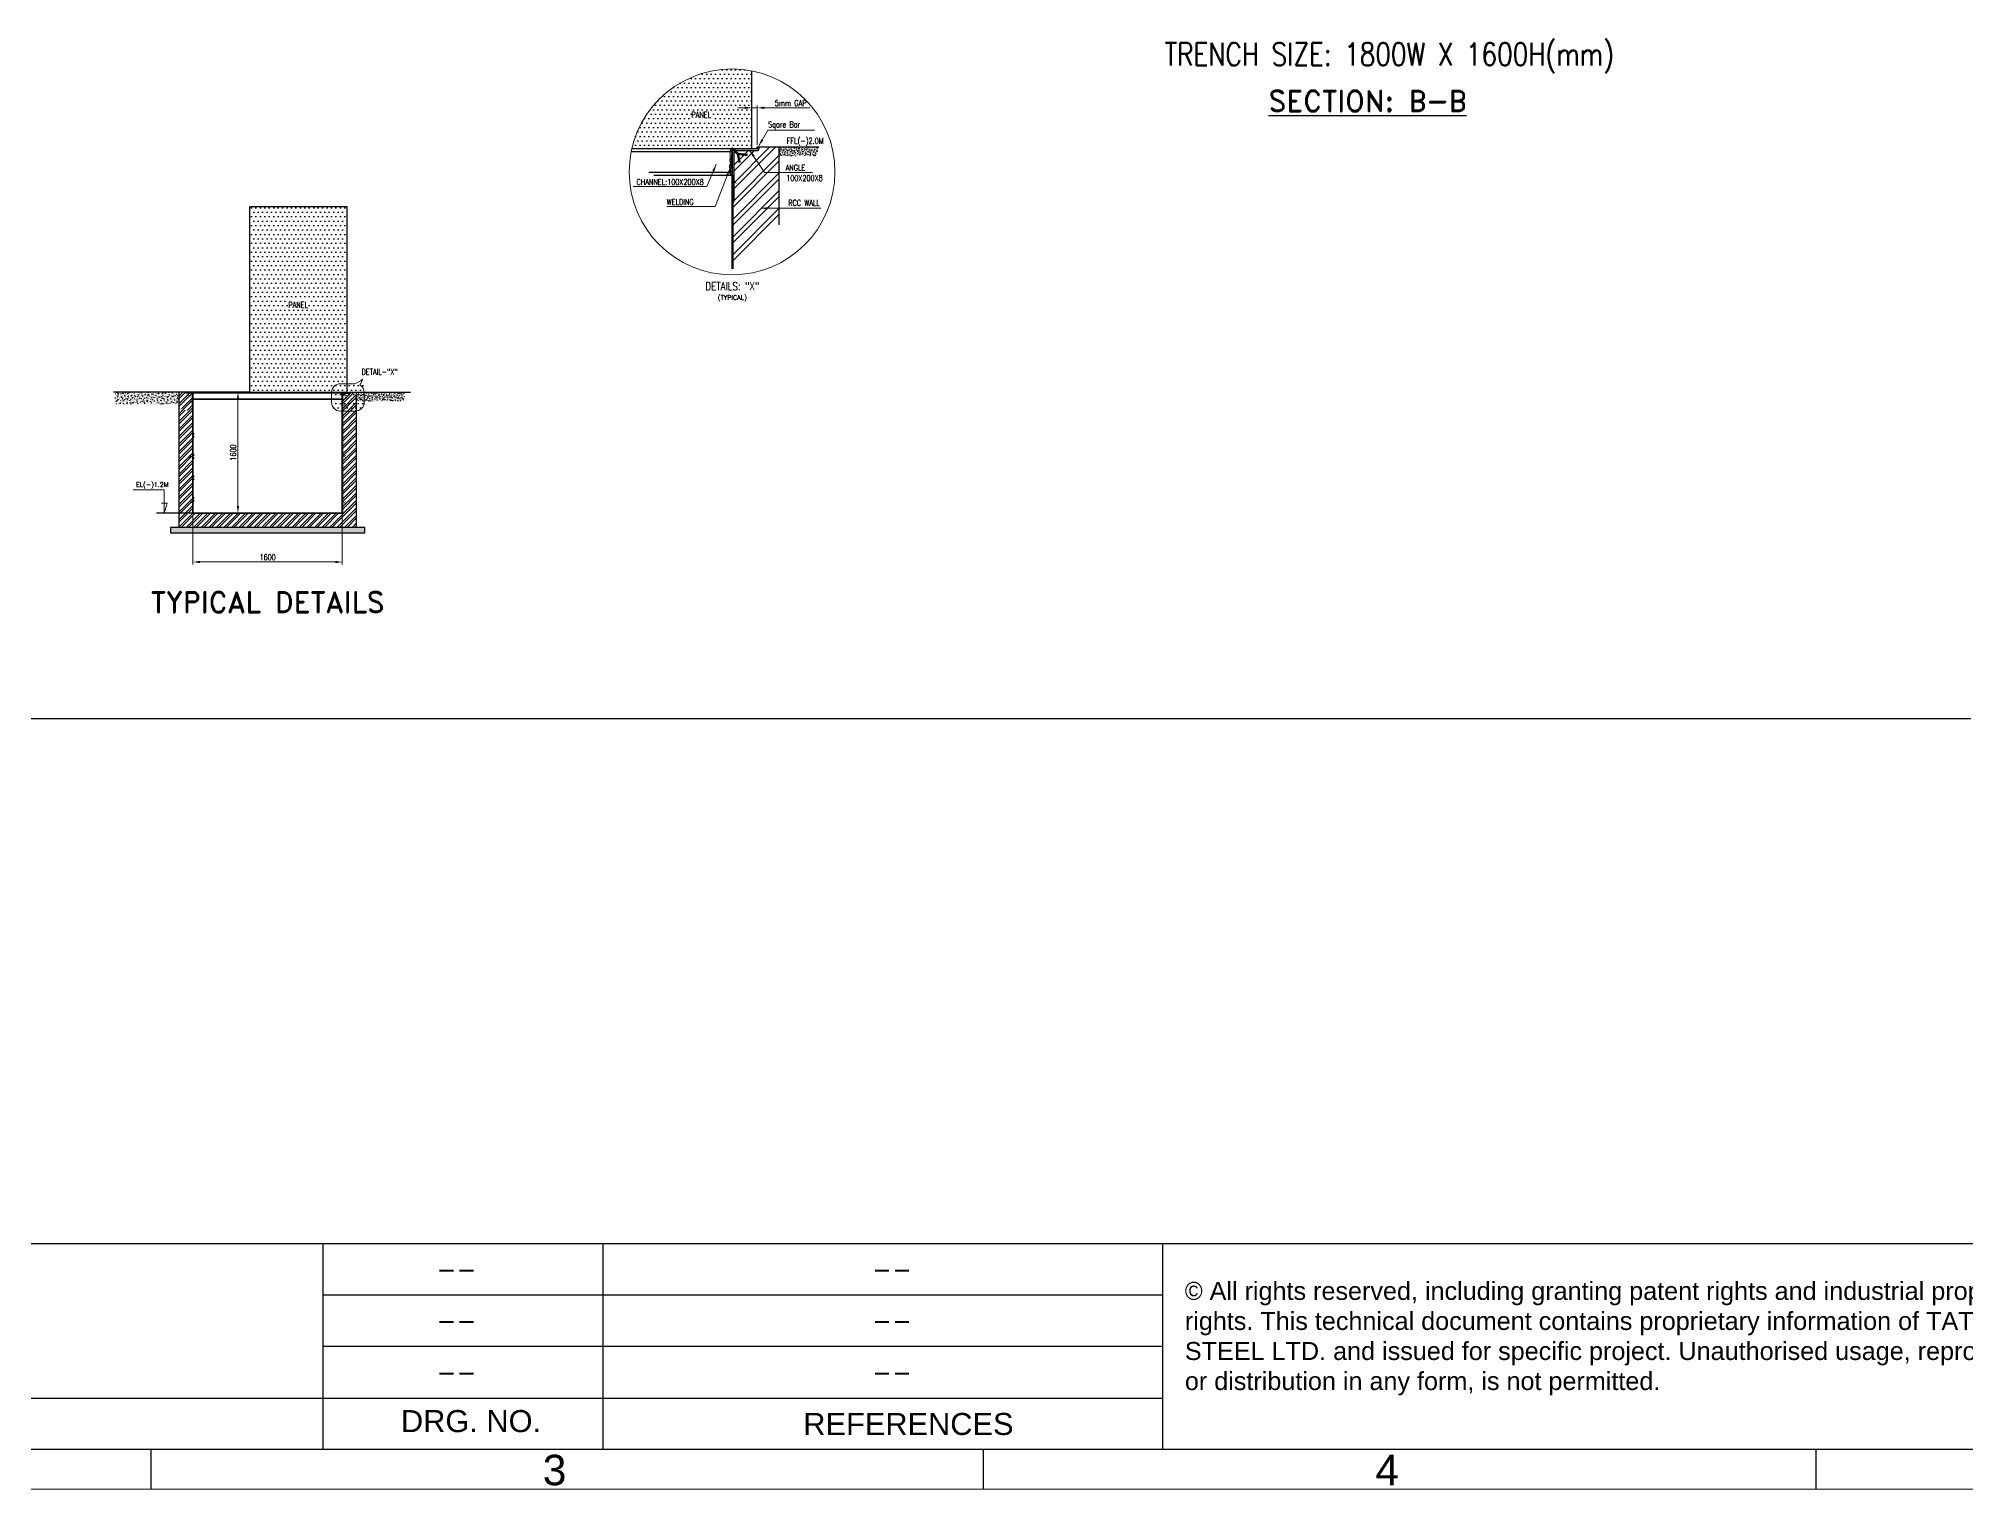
# Model space of a CAD drawing. Header units: inches. Extents: x 8618018 to 8935006, y 2431589 to 2567223.
# Drawn here: x 8826785 to 8867420, y 2431589 to 2462177 of the extents above; entities that cross this region are included whole.
import ezdxf
from ezdxf.enums import TextEntityAlignment as Align
from ezdxf.lldxf.tags import DXFTag

# ---------------------------------------------------------------- set-up
doc = ezdxf.new("R2010")
doc.units = ezdxf.units.IN
doc.header["$MEASUREMENT"] = 0
doc.layers.get('Defpoints').update_dxf_attribs({"color": 252})
for name, color, linetype in [('AC Text', 7, 'Continuous'), ('BOM', 252, 'Continuous'), ('DRG', 252, 'Continuous'), ('ELECT-CABLE-TRENCH', 230, 'Continuous'), ('TEXT1', 252, 'Continuous')]:
    doc.layers.add(name, color=color, linetype=linetype)
doc.layers.add('DIM', color=252, linetype='Continuous', lineweight=13)
doc.styles.add('DIM', font='romans.shx', dxfattribs={"width": 0.8})
doc.styles.add('ROMANS', font='ROMANS.shx', dxfattribs={"width": 0.8})
doc.styles.add('RS1', font='ROMANS.shx', dxfattribs={"width": 0.8})
doc.styles.get("Standard").update_dxf_attribs({"font": 'arial.ttf'})
doc.styles.add('TIT', font='romand.shx')
tags = doc.linetypes.add('DASHDOT', pattern=[1, 0.5, -0.25, 0, -0.25]).pattern_tags.tags
tags[10:11] = [DXFTag(74, 4), DXFTag(75, 0), DXFTag(340, '0'), DXFTag(46, 1.0), DXFTag(50, 0.0), DXFTag(44, 0.0), DXFTag(45, 0.0)]
tags[8:9] = [DXFTag(74, 4), DXFTag(75, 0), DXFTag(340, '0'), DXFTag(46, 1.0), DXFTag(50, 0.0), DXFTag(44, 0.0), DXFTag(45, 0.0)]
tags[6:7] = [DXFTag(74, 4), DXFTag(75, 0), DXFTag(340, '0'), DXFTag(46, 1.0), DXFTag(50, 0.0), DXFTag(44, 0.0), DXFTag(45, 0.0)]
tags[4:5] = [DXFTag(74, 4), DXFTag(75, 0), DXFTag(340, '0'), DXFTag(46, 1.0), DXFTag(50, 0.0), DXFTag(44, 0.0), DXFTag(45, 0.0)]
doc.dimstyles.new('DIM_100', dxfattribs={"dimscale": 75, "dimtxt": 2.5, "dimasz": 2.5, "dimexe": 1, "dimexo": 1, "dimgap": 0.75, "dimtad": 1, "dimdec": 0, "dimrnd": 1, "dimzin": 12, "dimdsep": 46, "dimtxsty": 'DIM', "dimcen": 0.09, "dimclrd": 256, "dimclre": 256, "dimclrt": 3, "dimadec": 0, "dimazin": 0, "dimtfac": 0.046875, "dimtdec": 0, "dimtmove": 0, "dimatfit": 3, "dimfxl": 1, "dimtolj": 1, "dimtzin": 12, "dimlwd": -1, "dimlwe": -1, "dimarcsym": 0})

# ---------------------------------------------------------------- blocks, each defined once
blk = doc.blocks.new('A1')
at = {"layer": 'BOM', "color": 7}
blk.add_line((490.7775175124261, 30.68862173566595), (5.009660493567935, 30.68862173566595), dxfattribs=at)
at = {"layer": 'DIM', "color": 7}
blk.add_line((-1.455191522836685e-11, 0), (840.999999839798, 0), dxfattribs=at)
at = {"layer": 'DRG'}
for p, q in [((234.7932097483281, 30.71922282362357), (234.7932097483281, 5.014304790645838)), ((269.7932097483281, 30.71922282362357), (269.7932097483281, 5.014304790645838)), ((339.7932097483281, 30.71922282362357), (339.7932097483281, 5.014304790645838))]:
    blk.add_line(p, q, dxfattribs=at)
at = {"layer": 'DRG', "color": 7}
for p, q in [((339.7932097483281, 30.71922282362357), (339.7932097483281, 4.983703702688217)), ((234.7932097483281, 24.29299331549555), (339.7932097483281, 24.29299331549555)), ((339.7932097483281, 17.86676380736753), (234.7932097483281, 17.86676380736753)), ((5.009660493567935, 11.40993321081623), (339.7932097483281, 11.40993321081623)), ((835.9977555721853, 4.983703702688217), (5.009660493567935, 4.983703702688217)), ((213.2572795003507, 4.983703702688217), (213.2572795003507, -0.02224867744371295)), ((317.3810890056047, 4.983703702688217), (317.3810890056047, -0.02224867744371295)), ((421.5048985089961, 4.983703702688217), (421.5048985089961, -0.02224867744371295))]:
    blk.add_line(p, q, dxfattribs=at)
at = {"color": 7, "style": 'ROMANS'}
for p in [(574.4635737743083, 35.05575226899236), (574.4635737743083, 25.98895615013316)]:
    blk.add_attdef('-', text='', height=3.199999999998797, dxfattribs=at).set_placement(p, align=Align.CENTER)
blk.add_attdef('REVNO.', (623.6323089264188, 25.55679244734347), '', height=3.199999999998797, dxfattribs=at)
at = {"layer": 'AC Text', "color": 7, "style": 'ROMANS'}
for tag, p in [('DRAWN____BY', (536.2430476900045, 17.6237037028186)), ('CHECKED_____BY', (574.5982305127982, 17.79863076657057)), ('APPROVED_____BY', (613.1334352921549, 17.6237037028186))]:
    blk.add_attdef(tag, p, '', height=1.999999999999248, dxfattribs=at)
at = {"layer": 'DRG', "color": 7}
for s, height, p in [('DRG. NO.', 2.754098360655751, (244.5521027017239, 7.147101019509137)), ('REFERENCES', 2.754098360655751, (294.8655132427666, 6.788020418491215)), ('3', 3.804523808800001, (262.2864069361094, 0.5050526345148683)), ('4', 3.804523808800001, (366.4102164413634, 0.5050526345148683))]:
    blk.add_text(s, height=height, dxfattribs=at).set_placement(p)
at = {"layer": 'DRG', "color": 1, "insert": (342.5863343439851, 18.82697827322409), "char_height": 2.252678571000001, "width": 109.0326772381762, "attachment_point": 4}
blk.add_mtext('{\\fSymbol|b0|i0|c2|p18;Ó} All rights reserved, including granting patent rights and industrial property rights. This technical document contains proprietary information of TATA STEEL LTD. and issued for specific project. Unauthorised usage, reproduction or distribution in any form, is not permitted.', dxfattribs=at)
blk = doc.blocks.new('*D366')
at = {"layer": 'Defpoints', "color": 0, "transparency": 16777216}
for p in [(8830041.40766987, 2452174.283272452, -3.293331246823072e-06), (8833190.664232844, 2452174.283272452, -3.293331246823072e-06), (8833190.664232844, 2451142.043853651)]:
    blk.add_point(p, dxfattribs=at)
at = {"layer": 'DIM', "color": 5, "transparency": 16777216}
for p, q in [((8830041.40766987, 2452124.283272452), (8830041.40766987, 2451092.043853651)), ((8833190.664232844, 2452124.283272452), (8833190.664232844, 2451092.043853651)), ((8830191.40766987, 2451142.043853651), (8833040.664232844, 2451142.043853651))]:
    blk.add_line(p, q, dxfattribs=at)
for points in [[(8830191.40766987, 2451167.043853651), (8830191.40766987, 2451117.043853651), (8830041.40766987, 2451142.043853651)], [(8833040.664232844, 2451167.043853651), (8833040.664232844, 2451117.043853651), (8833190.664232844, 2451142.043853651)]]:
    blk.add_solid(points, dxfattribs=at)
at = {"layer": 'DIM', "color": 3, "transparency": 16777216, "insert": (8831616.03595136, 2451242.043853651), "char_height": 125, "attachment_point": 5, "style": 'DIM'}
blk.add_mtext('\\A1;1600', dxfattribs=at)
blk = doc.blocks.new('*D352')
at = {"layer": 'Defpoints', "color": 0, "transparency": 16777216}
for p in [(8841829.275118997, 2460716.900423997), (8841829.275118997, 2460303.964127663, -3.087494405917823e-06), (8841939.107737986, 2460303.964127663, -3.087494405917823e-06)]:
    blk.add_point(p, dxfattribs=at)
at = {"layer": 'DIM', "color": 5, "transparency": 16777216}
for p, q in [((8841679.275118997, 2460716.900423997), (8841529.275118997, 2460716.900423997)), ((8841829.275118997, 2460353.964127663), (8841829.275118997, 2460766.900423997)), ((8841829.275118997, 2460716.900423997), (8841939.107737986, 2460716.900423997)), ((8841939.107737986, 2460353.964127663), (8841939.107737986, 2460766.900423997)), ((8842089.107737986, 2460716.900423997), (8843052.202976085, 2460716.900423997))]:
    blk.add_line(p, q, dxfattribs=at)
for points in [[(8841679.275118997, 2460741.900423997), (8841679.275118997, 2460691.900423997), (8841829.275118997, 2460716.900423997)], [(8842089.107737986, 2460741.900423997), (8842089.107737986, 2460691.900423997), (8841939.107737986, 2460716.900423997)]]:
    blk.add_solid(points, dxfattribs=at)
at = {"layer": 'DIM', "color": 3, "transparency": 16777216, "insert": (8842645.655357039, 2460816.900423997), "char_height": 125, "attachment_point": 5, "style": 'DIM'}
blk.add_mtext('\\A1;5mm GAP', dxfattribs=at)
blk = doc.blocks.new('*D353')
at = {"layer": 'Defpoints', "color": 0, "transparency": 16777216}
for p in [(8830990.193365602, 2454723.81161749), (8830990.193365673, 2454723.81161749), (8830990.193365602, 2452174.283272453)]:
    blk.add_point(p, dxfattribs=at)
at = {"layer": 'DIM', "color": 5, "transparency": 16777216}
blk.add_line((8830990.193365673, 2452324.283272453), (8830990.193365673, 2454573.81161749), dxfattribs=at)
for points in [[(8830965.193365673, 2454573.81161749), (8831015.193365673, 2454573.81161749), (8830990.193365673, 2454723.81161749)], [(8830965.193365673, 2452324.283272453), (8831015.193365673, 2452324.283272453), (8830990.193365673, 2452174.283272453)]]:
    blk.add_solid(points, dxfattribs=at)
at = {"layer": 'DIM', "color": 3, "transparency": 16777216, "insert": (8830890.19336567, 2453449.047444968), "char_height": 125, "attachment_point": 5, "rotation": 90, "style": 'DIM'}
blk.add_mtext('\\A1;1600', dxfattribs=at)
blk = doc.blocks.new('A$C685629C4')
blk.add_hatch(color=55).paths.add_polyline_path([(96.00000157649629, 192.0000009061187, 0.4142135623730951), (100.0000015764963, 196.0000009061187), (100.0000015764963, 200.0000009061187), (1.576496288180351e-06, 200.0000009061187), (1.576496288180351e-06, 9.061186574399471e-07), (4.000001576496288, 9.061186574399471e-07, 0.4142135623730951), (8.000001576496288, 4.000000906118657), (8.000001576496288, 186.0000009061187, -0.4142135623730951), (14.00000157649629, 192.0000009061187)])
at = {"color": 7}
for p, q in [((1.576496288180351e-06, 9.061186574399471e-07), (1.576496288180351e-06, 200.0000009061187)), ((1.576496288180351e-06, 200.0000009061187), (100.0000015764963, 200.0000009061187)), ((1.576496288180351e-06, 9.061186574399471e-07), (4.000001576496288, 9.061186574399471e-07)), ((8.000001576496288, 4.000000906118657), (8.000001576496288, 186.0000009061187)), ((14.00000157649629, 192.0000009061187), (96.00000157649629, 192.0000009061187)), ((100.0000015764963, 196.0000009061187), (100.0000015764963, 200.0000009061187))]:
    blk.add_line(p, q, dxfattribs=at)
for centre, radius, start, end in [((4.000001576496288, 4.000000906118657), 4, 270, 0), ((14.00000157649629, 186.0000009061187), 6, 90, 180), ((96.00000157649629, 196.0000009061187), 4, 270, 0)]:
    blk.add_arc(centre, radius, start, end, dxfattribs=at)

msp = doc.modelspace()

# ---------------------------------------------------------------- hatches: boundary and pattern name
h = msp.add_hatch()
h.set_pattern_fill('DOTS', color=252, scale=1500, style=0)
h.set_pattern_definition([(0, (7976781.850688132, 2863613.508038548), (46.875, 93.75), [0, -93.75])])
h.paths.add_polyline_path([(8841829.275118997, 2461495.701681814, 0.4039965150610909), (8839296.779981794, 2459860.185005788), (8841410.357737986, 2459860.185005788), (8841829.275118997, 2459860.185005788)])
h.paths.add_polyline_path([(8840220.075005336, 2460367.224233321), (8841301.36071962, 2460367.224233321), (8841301.36071962, 2460772.224233321), (8840220.075005336, 2460772.224233321)], flags=24)
msp.add_hatch(color=252).paths.add_polyline_path([(8841455.357737986, 2459781.435005788, -0.4142135623730701), (8841489.107737986, 2459815.185005788), (8841950.357737986, 2459815.185005788, 0.4142135623730951), (8841972.857737986, 2459837.685005788), (8841972.857737986, 2459860.185005788), (8841410.357737986, 2459860.185005788), (8841410.357737986, 2458735.185005788), (8841432.857737986, 2458735.185005788, 0.4142135623730699), (8841455.357737986, 2458757.685005788)])
h = msp.add_hatch()
h.set_pattern_fill('DOTS', color=252, scale=1500, style=0)
h.set_pattern_definition([(0, (7962166.864647765, 2857141.698851512), (46.875, 93.75), [0, -93.75])])
h.paths.add_polyline_path([(8833652.256441688, 2454323.725095621), (8832964.613322629, 2454323.725095621), (8832964.613322629, 2454715.284625282), (8831242.940557474, 2454715.284625282), (8831242.940557474, 2458637.870028499), (8833282.940557474, 2458637.870028499), (8833282.940557474, 2454900.917910722), (8833652.256441688, 2454900.917910722)])
h.paths.add_polyline_path([(8831721.03284262, 2456358.351711784), (8832802.318556903, 2456358.351711784), (8832802.318556903, 2456763.351711784), (8831721.03284262, 2456763.351711784)], flags=24)
at = {"layer": 'DIM'}
h = msp.add_hatch(color=256, dxfattribs=at)
edge = h.paths.add_edge_path()
edge.add_spline(control_points=[(8841410.35773799, 2459851.334910729), (8841408.03800896, 2459839.246035106), (8841367.215794934, 2459829.322978267), (8841367.143749742, 2459781.04940958), (8841367.293582639, 2459742.439537582), (8841366.623328952, 2459695.715088378), (8841371.33989693, 2459643.239045342), (8841358.689847795, 2459593.256732249), (8841389.907380013, 2459543.820797346), (8841331.508261977, 2459483.440234077), (8841373.861355463, 2459426.273478878), (8841357.578816438, 2459391.483571368), (8841358.512464171, 2459360.34371836), (8841369.538154865, 2459315.213492801), (8841397.25763615, 2459303.310368602), (8841410.35773799, 2459297.685005788)], knot_values=[5.900063372449949, 5.900063372736766, 5.900063372736766, 5.900063372736766, 32.37463548175953, 66.16525689847701, 89.00127597011094, 112.2846354365808, 158.5872819204575, 196.1988625969731, 207.1023605088628, 269.9644549827386, 315.8454836835664, 318.0366732157511, 346.1935653978685, 376.397958582173, 403.4634457520725, 403.4634457520725, 403.4634457520725, 403.4634457520725], degree=3, periodic=0)
edge.add_line((8841410.35773799, 2459297.685005788), (8841410.35773799, 2459851.334910729))
at = {"layer": 'ELECT-CABLE-TRENCH'}
h = msp.add_hatch(dxfattribs=at)
h.set_pattern_fill('ANSI32', color=252, scale=703.125, style=0)
h.set_pattern_definition([(45, (8488713.811820453, 2935704.413168424), (-186.4441708206717, 186.4441708206718), []), (45, (8488838.107934123, 2935704.413168424), (-186.4441708206717, 186.4441708206718), [])])
edge = h.paths.add_edge_path()
edge.add_line((8841423.345563306, 2459297.685005788), (8841432.857737994, 2459297.685005788))
edge.add_arc((8841432.857737986, 2459320.185005788), 22.5, 270, 360)
edge.add_line((8841455.357737986, 2459320.185005788), (8841455.357737986, 2459781.435005788))
edge.add_arc((8841489.107737986, 2459781.435005788), 33.75, 90, 180, ccw=False)
edge.add_line((8841489.107737986, 2459815.185005788), (8841950.357737986, 2459815.185005788))
edge.add_arc((8841950.357737986, 2459837.685005788), 22.5, 270, 360)
edge.add_line((8841972.857737986, 2459837.685005788), (8841972.857737986, 2459893.935005787))
edge.add_line((8841972.857737986, 2459893.935005787), (8842406.09101207, 2459893.935005787))
edge.add_line((8842406.091012074, 2459893.935005788), (8842406.091012074, 2458253.273115292))
edge.add_line((8842406.091012074, 2458253.273115292), (8841423.345563306, 2457405.978654111))
edge.add_line((8841423.345563306, 2457405.978654111), (8841423.345563306, 2459297.685005788))
for color, points in [(5, [(8841972.857737986, 2459893.935005787), (8841939.107737986, 2459893.935005788), (8841939.107737986, 2459860.185005788), (8841972.857737986, 2459860.185005788)]), (5, [(8829900.40766987, 2454724.284625282), (8829891.40766987, 2454724.284625282), (8829891.40766987, 2454715.284625282), (8829900.40766987, 2454715.284625282)]), (3, [(8830035.189717067, 2452310.99582026), (8830042.116557227, 2452310.99582026), (8830042.116557227, 2454399.705862144), (8830035.189717067, 2454399.705862144)]), (5, [(8833340.664232844, 2454724.284625282), (8833331.664232844, 2454724.284625282), (8833331.664232844, 2454715.284625282), (8833340.664232844, 2454715.284625282)]), (256, [(8830044.871089948, 2453862.863045149), (8830044.871089948, 2453844.506940515), (8830063.227194583, 2453844.506940515)]), (256, [(8830044.871089948, 2453768.427167819), (8830044.871089948, 2453786.783272452), (8830063.227194583, 2453786.783272452)]), (256, [(8830044.871089948, 2453412.863045149), (8830044.871089948, 2453394.506940515), (8830063.227194583, 2453394.506940515)]), (256, [(8830044.871089948, 2453318.427167819), (8830044.871089948, 2453336.783272452), (8830063.227194583, 2453336.783272452)]), (256, [(8830044.871089948, 2452962.863045149), (8830044.871089948, 2452944.506940515), (8830063.227194583, 2452944.506940515)]), (256, [(8830044.871089948, 2452868.427167819), (8830044.871089948, 2452886.783272452), (8830063.227194583, 2452886.783272452)]), (256, [(8830044.871089948, 2452512.863045149), (8830044.871089948, 2452494.506940515), (8830063.227194583, 2452494.506940515)]), (256, [(8830044.871089948, 2452418.427167819), (8830044.871089948, 2452436.783272452), (8830063.227194583, 2452436.783272452)])]:
    msp.add_hatch(color=color, dxfattribs=at).paths.add_polyline_path(points)
h = msp.add_hatch(dxfattribs=at)
h.set_pattern_fill('AR-CONC', color=252, scale=7.5, style=0)
h.set_pattern_definition([(49.99999999999999, (8842945.009446425, 2456629.700513111), (53.79451369505651, -4.706410123694633), [5.625, -61.875]), (355, (8842945.009446425, 2456629.700513111), (-10.406350020975, 56.41441002750089), [4.500000000000001, -49.50000000000001]), (100.4513999999998, (8842949.492322428, 2456629.308312612), (43.38820362855162, 51.70796565457152), [4.780514249999982, -52.58565839999972]), (46.1842, (8842945.009446425, 2456644.700513111), (80.04307864692333, -12.41392607467636), [8.4375, -92.8125]), (96.63559999999954, (8842951.679702302, 2456643.666015087), (70.09970291615275, 73.05884031753313), [7.170771599999926, -78.87847499999909]), (351.1842, (8842945.009446425, 2456644.700513111), (70.09964588502204, 73.05889506939934), [6.75, -74.25]), (21, (8842952.509446425, 2456640.950513111), (44.76802890888462, -30.19641679990041), [5.625, -61.875]), (326.0000000000001, (8842952.509446425, 2456640.950513111), (18.24864989411863, 54.38625337851397), [4.499999999999999, -49.49999999999999]), (71.4514, (8842956.240113905, 2456638.434142661), (63.01669714361174, 24.18978725324643), [4.78051425, -52.58565839999999]), (37.50000000000001, (8842945.009446425, 2456629.700513111), (0.9119891487968002, 24.96703903734836), [0, -48.9, 0, -50.25000000000001, 0, -49.68750000000001]), (7.499999999999999, (8842945.009446425, 2456629.700513111), (19.73021530816114, 29.58087839117702), [0, -28.64999999999999, 0, -47.775, 0, -18.9375]), (327.5, (8842928.284446428, 2456629.700513111), (40.03668271293068, -1.691615380078485), [0, -18.75, 0, -58.49999999999999, 0, -77.62499999999999]), (317.5, (8842920.784446428, 2456629.700513111), (43.73896270067897, 7.507873674923824), [0, -24.375, 0, -38.84999999999999, 0, -55.125])])
edge = h.paths.add_edge_path()
edge.add_line((8843236.481940808, 2459893.935005788), (8842406.091012074, 2459893.935005788))
edge.add_line((8842406.091012074, 2459893.935005788), (8842406.091012074, 2459701.589338874))
edge.add_line((8842406.091012074, 2459701.589338874), (8843162.970562665, 2459701.589338874))
edge.add_arc((8842931.211472938, 2459900.384143273), 305.3385824421307, 319.3781671519359, 358.7897505927831)
h = msp.add_hatch(dxfattribs=at)
h.set_pattern_fill('AR-CONC', color=252, scale=10, style=0)
h.set_pattern_definition([(130, (8829022.820884308, 2450371.97196838), (-71.72601826007535, -6.275213498259511), [7.5, -82.5]), (185, (8829022.820884308, 2450371.97196838), (13.8751333613, 75.21921337000119), [6, -66]), (79.54860000000002, (8829016.843716307, 2450371.449034381), (-57.85093817140216, 68.94395420609536), [6.374018999999925, -70.11421119999879]), (133.8158, (8829022.820884308, 2450391.97196838), (-106.7241048625644, -16.55190143290181), [11.25, -123.75]), (83.3644, (8829013.927209808, 2450390.59263768), (-93.46627055487033, 97.41178709004417), [9.561028799999999, -105.1713]), (188.8158, (8829022.820884308, 2450391.97196838), (-93.46619451336272, 97.41186009253246), [8.999999999999849, -98.99999999999879]), (159, (8829012.820884308, 2450386.97196838), (-59.69070521184616, -40.26188906653388), [7.5, -82.5]), (214, (8829012.820884308, 2450386.97196838), (-24.33153319215817, 72.5150045046853), [6, -66]), (108.5485999999999, (8829007.846661007, 2450383.61680778), (-84.02226285814899, 32.25304967099524), [6.374018999999985, -70.11421119999974]), (142.5, (8829022.820884308, 2450371.97196838), (-1.215985531729067, 33.28938538313115), [0, -65.19999999999999, 0, -67, 0, -66.25]), (172.5, (8829022.820884308, 2450371.97196838), (-26.30695374421486, 39.44117118823603), [0, -38.2, 0, -63.7, 0, -25.25]), (212.5, (8829045.120884309, 2450371.97196838), (-53.38224361724091, -2.25548717343798), [0, -24.9999999999997, 0, -77.99999999999879, 0, -103.4999999999988]), (222.5, (8829055.120884309, 2450371.97196838), (-58.31861693423862, 10.01049823323176), [0, -32.5, 0, -51.8, 0, -73.5])])
h.paths.add_polyline_path([(8828379.376449885, 2454724.284625282), (8829741.378796784, 2454724.284625282), (8829741.378796784, 2454467.823736063), (8828364.88248579, 2454467.823736063, 0.1565998526304719)])
h = msp.add_hatch(dxfattribs=at)
h.set_pattern_fill('ANSI32', color=252, scale=300, style=0)
h.set_pattern_definition([(45, (8829167.271851791, 2451460.050132605), (-79.54951288348659, 79.54951288348661), []), (45, (8829220.304860288, 2451460.050132605), (-79.54951288348659, 79.54951288348661), [])])
h.paths.add_polyline_path([(8830031.017409628, 2454339.292712768, -0.2522669612748601), (8829741.378796784, 2454413.249008051), (8829741.378796784, 2451870.819852368), (8833490.693105934, 2451870.819852368), (8833490.693105934, 2454724.284625282), (8833340.664232844, 2454724.284625282), (8833340.664232844, 2454715.284625282), (8833340.664232844, 2454709.284625282, -0.4142135623730951), (8833334.664232844, 2454703.284625282), (8833211.664232844, 2454703.284625282, 0.4142135623730951), (8833202.664232844, 2454694.284625282), (8833202.664232844, 2454571.284625282, -0.4142135623730951), (8833196.664232844, 2454565.284625282), (8833194.127652926, 2454565.284625282), (8833194.127652926, 2454494.205862144), (8833201.05449309, 2454494.205862144), (8833201.05449309, 2452310.99582026), (8833194.127652926, 2452310.99582026), (8833194.127652926, 2452170.819852368), (8830037.944249785, 2452170.819852368), (8830037.944249785, 2452310.99582026), (8830031.017409628, 2452310.99582026)])
h = msp.add_hatch(dxfattribs=at)
h.set_pattern_fill('ANSI32', color=252, scale=300, style=0)
h.set_pattern_definition([(45, (7962797.226173466, 2857141.698851512), (-79.54951288348659, 79.54951288348661), []), (45, (7962850.259181965, 2857141.698851512), (-79.54951288348659, 79.54951288348661), [])])
h.paths.add_polyline_path([(8829741.378796784, 2454413.249008051, 0.2583176200502747), (8830037.944249785, 2454341.102693592), (8830037.944249785, 2454565.284625282), (8830035.40766987, 2454565.284625282, -0.4142135623730951), (8830029.40766987, 2454571.284625282), (8830029.40766987, 2454694.284625282, 0.4142135623730951), (8830020.40766987, 2454703.284625282), (8829897.40766987, 2454703.284625282, -0.4142135623730951), (8829891.40766987, 2454709.284625282), (8829891.40766987, 2454715.284625282), (8829891.40766987, 2454724.284625282), (8829741.378796784, 2454724.284625282), (8829741.378796784, 2454531.938958368)])
at = {"layer": 'ELECT-CABLE-TRENCH', "linetype": 'Continuous'}
h = msp.add_hatch(dxfattribs=at)
h.set_pattern_fill('ANSI31', color=20, scale=75, angle=45, style=0)
h.set_pattern_definition([(90, (8829167.271851791, 2449992.430388732), (-9.375, 1.998401444325282e-15), [])])
h.paths.add_polyline_path([(8831242.940557474, 2454723.811617489), (8829907.90766987, 2454723.811617489), (8829907.90766987, 2454715.284625282), (8831242.940557474, 2454715.284625282)])
at = {"layer": 'ELECT-CABLE-TRENCH'}
h = msp.add_hatch(dxfattribs=at)
h.set_pattern_fill('AR-CONC', color=252, scale=7.5, style=0)
h.set_pattern_definition([(49.99999999999999, (8834029.611540286, 2451460.050132605), (53.79451369505651, -4.706410123694633), [5.625, -61.875]), (355, (8834029.611540286, 2451460.050132605), (-10.406350020975, 56.41441002750089), [4.500000000000001, -49.50000000000001]), (100.4513999999998, (8834034.094416289, 2451459.657932105), (43.38820362855162, 51.70796565457152), [4.780514249999981, -52.58565839999972]), (46.1842, (8834029.611540286, 2451475.050132605), (80.04307864692333, -12.41392607467636), [8.4375, -92.8125]), (96.63559999999954, (8834036.281796163, 2451474.015634581), (70.09970291615275, 73.05884031753313), [7.170771599999929, -78.87847499999914]), (351.1842, (8834029.611540286, 2451475.050132605), (70.09964588502204, 73.05889506939934), [6.75, -74.25]), (21, (8834037.111540286, 2451471.300132605), (44.76802890888462, -30.19641679990041), [5.625, -61.875]), (326.0000000000001, (8834037.111540286, 2451471.300132605), (18.24864989411863, 54.38625337851397), [4.499999999999999, -49.49999999999999]), (71.4514, (8834040.842207765, 2451468.783762156), (63.01669714361174, 24.18978725324643), [4.78051425, -52.58565839999999]), (37.50000000000001, (8834029.611540286, 2451460.050132605), (0.9119891487968002, 24.96703903734836), [0, -48.9, 0, -50.25000000000001, 0, -49.68750000000001]), (7.499999999999999, (8834029.611540286, 2451460.050132605), (19.73021530816114, 29.58087839117702), [0, -28.64999999999999, 0, -47.775, 0, -18.9375]), (327.5, (8834012.886540288, 2451460.050132605), (40.03668271293068, -1.691615380078485), [0, -18.75, 0, -58.49999999999999, 0, -77.62499999999999]), (317.5, (8834005.386540288, 2451460.050132605), (43.73896270067897, 7.507873674923824), [0, -24.375, 0, -38.84999999999999, 0, -55.125])])
h.paths.add_polyline_path([(8834512.194866104, 2454724.284625282), (8833490.693105934, 2454724.284625282), (8833490.693105934, 2454531.938958368), (8834523.065339176, 2454531.938958368, -0.1565998526304719)])
h = msp.add_hatch(dxfattribs=at)
h.set_pattern_fill('AR-CONC', color=252, scale=7.5, style=0)
h.set_pattern_definition([(49.99999999999999, (8829167.271851791, 2451460.050132605), (53.79451369505651, -4.706410123694633), [5.625, -61.875]), (355, (8829167.271851791, 2451460.050132605), (-10.406350020975, 56.41441002750089), [4.500000000000001, -49.50000000000001]), (100.4513999999998, (8829171.754727786, 2451459.657932105), (43.38820362855162, 51.70796565457152), [4.780514249999983, -52.58565839999974]), (46.18420000000002, (8829167.271851791, 2451475.050132605), (80.04307864692333, -12.41392607467636), [8.437499999999934, -92.81249999999947]), (96.63559999999954, (8829173.942107664, 2451474.015634581), (70.09970291615275, 73.05884031753313), [7.170771599999929, -78.87847499999914]), (351.1842, (8829167.271851791, 2451475.050132605), (70.09964588502204, 73.05889506939934), [6.750000000000001, -74.25000000000001]), (21, (8829174.771851791, 2451471.300132605), (44.76802890888462, -30.19641679990041), [5.625, -61.875]), (326.0000000000001, (8829174.771851791, 2451471.300132605), (18.24864989411863, 54.38625337851397), [4.499999999999999, -49.49999999999999]), (71.4514, (8829178.502519263, 2451468.783762156), (63.01669714361174, 24.18978725324643), [4.78051425, -52.5856584]), (37.49999999999999, (8829167.271851791, 2451460.050132605), (0.9119891487968002, 24.96703903734836), [0, -48.9, 0, -50.25000000000001, 0, -49.68750000000001]), (7.499999999999999, (8829167.271851791, 2451460.050132605), (19.73021530816114, 29.58087839117702), [0, -28.64999999999999, 0, -47.775, 0, -18.9375]), (327.5, (8829150.54685179, 2451460.050132605), (40.03668271293068, -1.691615380078485), [0, -18.75, 0, -58.5, 0, -77.625]), (317.5, (8829143.04685179, 2451460.050132605), (43.73896270067897, 7.507873674923824), [0, -24.375, 0, -38.84999999999999, 0, -55.125])])
h.paths.add_polyline_path([(8833663.864110122, 2451755.372516243), (8833663.864110122, 2451870.819852368), (8829568.207792593, 2451870.819852368), (8829568.207792593, 2451755.372516243)])

# ---------------------------------------------------------------- linework, layer by layer
at = {"color": 150}
for p, q in [((8839282.942021249, 2459796.663919286, -104.5687516466642), (8841410.357737986, 2459796.663919286, -104.5687516466642)), ((8839657.416862769, 2459361.20609229, -104.5687516466642), (8841410.35773799, 2459361.20609229, -104.5687516466642)), ((8839758.43655665, 2459297.685005788, -104.5687516466642), (8841410.35773799, 2459297.685005788, -104.5687516466642)), ((8833190.664232844, 2454703.284625282, -2.19555658986792e-06), (8830041.40766987, 2454703.284625282, -2.19555658986792e-06)), ((8833190.664232844, 2454577.284625282, -2.19555658986792e-06), (8830041.40766987, 2454577.284625282, -2.19555658986792e-06)), ((8833190.664232844, 2454565.284625282, -2.19555658986792e-06), (8830041.40766987, 2454565.284625282, -2.19555658986792e-06))]:
    msp.add_line(p, q, dxfattribs=at)
at = {"color": 7}
for p, q in [((8841410.357737986, 2458735.185005788, -104.5687516466642), (8841410.357737986, 2459860.185005788, -104.5687516466642)), ((8841410.357737986, 2459860.185005788, -104.5687516466642), (8841972.857737986, 2459860.185005788, -104.5687516466642)), ((8841455.357737986, 2458757.685005788, -104.5687516466642), (8841455.357737986, 2459781.435005788, -104.5687516466642)), ((8841489.107737986, 2459815.185005788, -104.5687516466642), (8841950.357737986, 2459815.185005788, -104.5687516466642)), ((8841972.857737986, 2459837.685005788, -104.5687516466642), (8841972.857737986, 2459860.185005788, -104.5687516466642)), ((8841410.357737986, 2458735.185005788, -104.5687516466642), (8841432.857737986, 2458735.185005788, -104.5687516466642))]:
    msp.add_line(p, q, dxfattribs=at)
at = {"color": 245, "linetype": 'DASHDOT'}
msp.add_line((8830041.40766987, 2452174.283272452, -2.19555658986792e-06), (8829273.71731094, 2452174.283272452, -2.19555658986792e-06), dxfattribs=at)
msp.add_line((8867534.273473876, 2447833.966023407, -68.07697218409157), (8793889.065252943, 2447833.966023408, -34.03848609203851))
at = {"color": 7}
for centre, radius, start, end in [((8841489.107737986, 2459781.435005788, -104.5687516466642), 33.75, 90, 180), ((8841950.357737986, 2459837.685005788, -104.5687516466642), 22.5, 270, 0), ((8841432.857737986, 2458757.685005788, -104.5687516466642), 22.5, 270, 0)]:
    msp.add_arc(centre, radius, start, end, dxfattribs=at)
at = {"layer": 'DIM', "lineweight": 30}
for p, q in [((8841829.275118997, 2459860.185005788, -104.5687516466642), (8841829.275118997, 2461495.701681814, -104.5687516466642)), ((8839296.779981794, 2459860.185005788, -104.5687516466642), (8841829.275118997, 2459860.185005788, -104.5687516466642))]:
    msp.add_line(p, q, dxfattribs=at)
at = {"layer": 'DIM'}
for p, q in [((8841939.107737986, 2459939.214415104, -104.5687516466642), (8841939.107737986, 2460673.707775358, -104.5687516466642)), ((8828780.002751904, 2452666.343323261, 1.097774656955153e-06), (8829433.521300053, 2452666.343323261, 1.097774656955153e-06)), ((8829494.484547956, 2452381.342637209, 1.097774656955153e-06), (8829380.17949096, 2452381.342637209, 1.097774656955153e-06)), ((8829433.521300053, 2452666.343323261, 1.097774656955153e-06), (8829433.521300053, 2452174.283272452, -2.19555658986792e-06)), ((8829433.521300053, 2452174.283272452, -2.19555658986792e-06), (8829494.484547956, 2452381.342637209, 1.097774656955153e-06))]:
    msp.add_line(p, q, dxfattribs=at)
at = {"layer": 'DIM', "lineweight": 30, "elevation": -2.19555658986792e-06}
msp.add_lwpolyline([(8833282.940557474, 2454715.284625282), (8831242.940557474, 2454715.284625282), (8831242.940557474, 2458637.870028499), (8833282.940557474, 2458637.870028499)], close=True, dxfattribs=at)
at = {"layer": 'DIM', "elevation": 1.097774656955153e-06}
msp.add_lwpolyline([(8833451.979707388, 2454900.917910722), (8833150.650696909, 2454900.917910722, 0.4142135623730951), (8832964.613322629, 2454714.880536442), (8832964.613322629, 2454509.762469904, 0.4142135623730951), (8833150.650696909, 2454323.725095621), (8833466.219067408, 2454323.725095621, 0.4142135623730951), (8833652.256441688, 2454509.762469904), (8833652.256441688, 2454714.880536442, 0.2621584095868789), (8833562.702607, 2454873.942886534, 0.2621584095868789)], format="xyb", dxfattribs=at)
at = {"layer": 'DIM'}
for centre, start, end in [((8833378.666387966, 2455207.368264735, 1.097774656955153e-06), 283.4542234400203, 318.2447542275794), ((8833303.596027052, 2455053.248331258, 1.097774656955153e-06), 325.3162138265421, 349.814696039677)]:
    msp.add_arc(centre, 315.0978614320044, start, end, dxfattribs=at)
msp.add_open_spline([(8841410.35773799, 2459851.334910729, -261.4218791166495), (8841408.03800896, 2459839.246035106, -261.4218791166495), (8841367.215794934, 2459829.322978267, -261.4218791166495), (8841367.143749742, 2459781.04940958, -261.4218791166495), (8841367.293582639, 2459742.439537582, -261.4218791166495), (8841366.623328952, 2459695.715088378, -261.4218791166495), (8841371.33989693, 2459643.239045342, -261.4218791166495), (8841358.689847795, 2459593.256732249, -261.4218791166495), (8841389.907380013, 2459543.820797346, -261.4218791166495), (8841331.508261977, 2459483.440234077, -261.4218791166495), (8841373.861355463, 2459426.273478878, -261.4218791166495), (8841357.578816438, 2459391.483571368, -261.4218791166495), (8841358.512464171, 2459360.34371836, -261.4218791166495), (8841369.538154865, 2459315.213492801, -261.4218791166495), (8841397.25763615, 2459303.310368602, -261.4218791166495), (8841410.35773799, 2459297.685005788, -261.4218791166495)], degree=3, knots=[5.900063372449949, 5.900063372736766, 5.900063372736766, 5.900063372736766, 32.37463548175953, 66.16525689847701, 89.00127597011094, 112.2846354365808, 158.5872819204575, 196.1988625969731, 207.1023605088628, 269.9644549827386, 315.8454836835664, 318.0366732157511, 346.1935653978685, 376.397958582173, 403.4634457520725, 403.4634457520725, 403.4634457520725, 403.4634457520725], dxfattribs=at)
at = {"layer": 'ELECT-CABLE-TRENCH'}
for p, q in [((8841410.35773799, 2459851.334910729, -261.4218791166495), (8841410.35773799, 2459297.685005788, -261.4218791166495)), ((8842406.091012074, 2459893.935005788, -104.5687516466642), (8843236.481940808, 2459893.935005788, -104.5687516466642)), ((8830044.871089948, 2453862.863045149, -5.488887836690992e-06), (8830044.871089948, 2453844.506940515, -5.488887836690992e-06)), ((8830063.227194583, 2453844.506940515, -5.488887836690992e-06), (8830044.871089948, 2453862.863045149, -5.488887836690992e-06)), ((8830044.871089948, 2453844.506940515, -5.488887836690992e-06), (8830063.227194583, 2453844.506940515, -5.488887836690992e-06)), ((8830044.871089948, 2453791.082088049, -2.19555658986792e-06), (8830044.871089948, 2453809.438192682, -2.19555658986792e-06)), ((8830044.871089948, 2453803.017965379, -2.19555658986792e-06), (8830044.871089948, 2453784.661860745, -2.19555658986792e-06)), ((8830044.871089948, 2453768.427167819, -5.488887836690992e-06), (8830044.871089948, 2453786.783272452, -5.488887836690992e-06)), ((8830044.871089948, 2453786.783272452, -5.488887836690992e-06), (8830063.227194583, 2453786.783272452, -5.488887836690992e-06)), ((8830063.227194583, 2453786.783272452, -5.488887836690992e-06), (8830044.871089948, 2453768.427167819, -5.488887836690992e-06)), ((8830044.871089948, 2453412.863045149, -5.488887836690992e-06), (8830044.871089948, 2453394.506940515, -5.488887836690992e-06)), ((8830063.227194583, 2453394.506940515, -5.488887836690992e-06), (8830044.871089948, 2453412.863045149, -5.488887836690992e-06)), ((8830044.871089948, 2453394.506940515, -5.488887836690992e-06), (8830063.227194583, 2453394.506940515, -5.488887836690992e-06)), ((8830044.871089948, 2453341.082088049, -2.19555658986792e-06), (8830044.871089948, 2453359.438192682, -2.19555658986792e-06)), ((8830044.871089948, 2453353.017965379, -2.19555658986792e-06), (8830044.871089948, 2453334.661860745, -2.19555658986792e-06)), ((8830044.871089948, 2453318.427167819, -5.488887836690992e-06), (8830044.871089948, 2453336.783272452, -5.488887836690992e-06)), ((8830044.871089948, 2453336.783272452, -5.488887836690992e-06), (8830063.227194583, 2453336.783272452, -5.488887836690992e-06)), ((8830063.227194583, 2453336.783272452, -5.488887836690992e-06), (8830044.871089948, 2453318.427167819, -5.488887836690992e-06)), ((8830044.871089948, 2452962.863045149, -5.488887836690992e-06), (8830044.871089948, 2452944.506940515, -5.488887836690992e-06)), ((8830063.227194583, 2452944.506940515, -5.488887836690992e-06), (8830044.871089948, 2452962.863045149, -5.488887836690992e-06)), ((8830044.871089948, 2452944.506940515, -5.488887836690992e-06), (8830063.227194583, 2452944.506940515, -5.488887836690992e-06)), ((8830044.871089948, 2452891.082088049, -2.19555658986792e-06), (8830044.871089948, 2452909.438192682, -2.19555658986792e-06)), ((8830044.871089948, 2452903.017965379, -2.19555658986792e-06), (8830044.871089948, 2452884.661860745, -2.19555658986792e-06)), ((8830044.871089948, 2452868.427167819, -5.488887836690992e-06), (8830044.871089948, 2452886.783272452, -5.488887836690992e-06)), ((8830044.871089948, 2452886.783272452, -5.488887836690992e-06), (8830063.227194583, 2452886.783272452, -5.488887836690992e-06)), ((8830063.227194583, 2452886.783272452, -5.488887836690992e-06), (8830044.871089948, 2452868.427167819, -5.488887836690992e-06)), ((8830044.871089948, 2452512.863045149, -5.488887836690992e-06), (8830044.871089948, 2452494.506940515, -5.488887836690992e-06)), ((8830063.227194583, 2452494.506940515, -5.488887836690992e-06), (8830044.871089948, 2452512.863045149, -5.488887836690992e-06)), ((8830044.871089948, 2452494.506940515, -5.488887836690992e-06), (8830063.227194583, 2452494.506940515, -5.488887836690992e-06)), ((8830044.871089948, 2452441.082088049, -2.19555658986792e-06), (8830044.871089948, 2452459.438192682, -2.19555658986792e-06)), ((8830044.871089948, 2452453.017965379, -2.19555658986792e-06), (8830044.871089948, 2452434.661860745, -2.19555658986792e-06)), ((8830044.871089948, 2452418.427167819, -5.488887836690992e-06), (8830044.871089948, 2452436.783272452, -5.488887836690992e-06)), ((8830044.871089948, 2452436.783272452, -5.488887836690992e-06), (8830063.227194583, 2452436.783272452, -5.488887836690992e-06)), ((8830063.227194583, 2452436.783272452, -5.488887836690992e-06), (8830044.871089948, 2452418.427167819, -5.488887836690992e-06))]:
    msp.add_line(p, q, dxfattribs=at)
at = {"layer": 'ELECT-CABLE-TRENCH', "linetype": 'Continuous'}
for p, q in [((8841972.857737986, 2459893.935005788, -104.5687516466642), (8842406.091012074, 2459893.935005788, -104.5687516466642)), ((8841972.857737986, 2459860.185005788, -104.5687516466642), (8841972.857737986, 2459893.935005789, -104.5687516466642)), ((8842406.091012074, 2458253.273115292, -104.5687516466642), (8842406.091012074, 2459893.935005788, -104.5687516466642)), ((8841423.345563306, 2459297.685005788, -104.5687516466642), (8841423.345563306, 2457323.639171609, -104.5687516466642)), ((8829891.40766987, 2454724.284625282, -2.19555658986792e-06), (8829741.378796784, 2454724.284625282, -2.19555658986792e-06)), ((8829741.378796784, 2454724.284625282, -2.19555658986792e-06), (8829741.378796784, 2451870.819852368, -2.19555658986792e-06)), ((8829891.40766987, 2454715.284625282, -2.19555658986792e-06), (8829891.40766987, 2454724.284625282, -2.19555658986792e-06)), ((8830037.944249785, 2452170.819852368, -2.19555658986792e-06), (8830037.944249785, 2454715.284625282, -2.19555658986792e-06)), ((8833194.127652926, 2454565.284625282, -2.19555658986792e-06), (8833194.127652926, 2452170.819852368, -2.19555658986792e-06)), ((8833340.664232844, 2454724.284625282, -2.19555658986792e-06), (8833490.693105934, 2454724.284625282, -2.19555658986792e-06)), ((8833340.664232844, 2454715.284625282, -2.19555658986792e-06), (8833340.664232844, 2454724.284625282, -2.19555658986792e-06)), ((8833490.693105934, 2451870.819852368, -2.19555658986792e-06), (8833490.693105934, 2454724.284625282, -2.19555658986792e-06)), ((8833490.693105934, 2454724.284625282, -2.19555658986792e-06), (8834628.226457944, 2454724.284625282, -2.19555658986792e-06)), ((8833194.127652926, 2452170.819852368, -2.19555658986792e-06), (8830037.944249785, 2452170.819852368, -2.19555658986792e-06))]:
    msp.add_line(p, q, dxfattribs=at)
at = {"layer": 'ELECT-CABLE-TRENCH', "color": 8, "linetype": 'Continuous'}
for p, q in [((8841410.357737986, 2457323.639171609, -104.5687516466642), (8841410.357737986, 2459297.685005788, -104.5687516466642)), ((8830041.40766987, 2454715.284625282, -2.19555658986792e-06), (8830041.40766987, 2452174.283272452, -2.19555658986792e-06)), ((8833190.664232844, 2452174.283272452, -2.19555658986792e-06), (8833190.664232844, 2454565.284625282, -2.19555658986792e-06)), ((8830041.40766987, 2452174.283272452, -2.19555658986792e-06), (8833190.664232844, 2452174.283272452, -2.19555658986792e-06))]:
    msp.add_line(p, q, dxfattribs=at)
at = {"layer": 'ELECT-CABLE-TRENCH', "color": 150}
msp.add_line((8829741.378796784, 2454724.284625282, -2.19555658986792e-06), (8828363.884022174, 2454724.284625282, -2.19555658986792e-06), dxfattribs=at)
at = {"layer": 'ELECT-CABLE-TRENCH'}
for points, const_width, elevation in [([(8841430.250452599, 2459839.779943214), (8841530.752634438, 2459747.874156092), (8841735.267697332, 2459721.578133116), (8841530.752634438, 2459747.874156092), (8841570.112081127, 2459560.056352817)], 48.70434492800226, -104.5687516466642), ([(8841465.242884124, 2459805.299859653), (8841532.244338682, 2459744.029334906), (8841668.587713948, 2459726.498652921), (8841532.244338682, 2459744.029334906), (8841558.483969813, 2459618.817466055)], 32.46956328533484, -104.5687516466642), ([(8841419.016288197, 2459153.026631459), (8841459.36849588, 2459153.026631459), (8841509.344832515, 2459188.170266267), (8841459.36849588, 2459153.026631459), (8841505.52940006, 2459119.829254944)], 14.43091701570438, -104.5687516466642), ([(8830026.771630904, 2454700.648586312), (8829985.313036216, 2454654.425676978), (8829937.273829212, 2454645.41631868), (8829985.313036216, 2454654.425676978), (8829978.557846425, 2454609.443234451)], 11.5447336125635, -2.19555658986792e-06), ([(8830034.480829706, 2454517.057925818), (8830002.19906356, 2454517.057925818), (8829962.217994248, 2454545.172833665), (8830002.19906356, 2454517.057925818), (8829965.270340214, 2454490.500024606)], 11.5447336125635, -2.19555658986792e-06), ([(8833197.591073008, 2454449.557925818), (8833229.872839155, 2454449.557925818), (8833269.85390847, 2454477.672833665), (8833229.872839155, 2454449.557925818), (8833266.801562501, 2454423.000024606)], 11.5447336125635, -2.19555658986792e-06), ([(8833205.300271815, 2454700.648586312), (8833246.758866498, 2454654.425676978), (8833294.798073502, 2454645.41631868), (8833246.758866498, 2454654.425676978), (8833253.51405629, 2454609.443234451)], 11.5447336125635, -2.19555658986792e-06), ([(8830031.017409628, 2453368.052238825), (8829998.735643482, 2453368.052238825), (8829958.754574167, 2453396.167146672), (8829998.735643482, 2453368.052238825), (8829961.806920132, 2453341.494337614)], 11.5447336125635, -2.19555658986792e-06), ([(8830034.480829706, 2452391.825026409), (8830002.19906356, 2452391.825026409), (8829962.217994248, 2452419.939934256), (8830002.19906356, 2452391.825026409), (8829965.270340214, 2452365.267125197)], 11.5447336125635, -2.19555658986792e-06)]:
    msp.add_lwpolyline(points, dxfattribs=dict(at, const_width=const_width, elevation=elevation))
msp.add_lwpolyline([(8841410.35773799, 2459297.685005788), (8841410.35773799, 2459851.207235445)], dxfattribs=at)
at = {"layer": 'ELECT-CABLE-TRENCH', "color": 150}
for points, elevation in [([(8841972.857737986, 2459860.185005788), (8841939.107737986, 2459860.185005788), (8841939.107737986, 2459893.935005788), (8841972.857737986, 2459893.935005788)], -104.5687516466642), ([(8829891.40766987, 2454715.284625282), (8829900.40766987, 2454715.284625282), (8829900.40766987, 2454724.284625282), (8829891.40766987, 2454724.284625282)], -2.19555658986792e-06), ([(8833340.664232844, 2454715.284625282), (8833331.664232844, 2454715.284625282), (8833331.664232844, 2454724.284625282), (8833340.664232844, 2454724.284625282)], -2.19555658986792e-06)]:
    msp.add_lwpolyline(points, close=True, dxfattribs=dict(at, elevation=elevation))
at = {"layer": 'ELECT-CABLE-TRENCH'}
for points, const_width, elevation in [([(8841414.687013095, 2457763.262960159), (8841423.345563306, 2457734.561398023), (8841423.345563294, 2458646.336551866), (8841414.687013095, 2458646.336551866)], 14.43091701570438, -104.5687516466642), ([(8830035.189717067, 2452310.99582026), (8830042.116557227, 2452310.99582026), (8830042.116557227, 2454399.705862144), (8830035.189717067, 2454399.705862144)], 11.5447336125635, -4.391105903778225e-06), ([(8833201.66848751, 2452310.99582026), (8833194.74164735, 2452310.99582026), (8833194.74164735, 2454399.705862144), (8833201.66848751, 2454399.705862144)], 11.5447336125635, -4.391105903778225e-06)]:
    msp.add_lwpolyline(points, close=True, dxfattribs=dict(at, const_width=const_width, elevation=elevation))
at = {"layer": 'ELECT-CABLE-TRENCH', "color": 20, "linetype": 'Continuous', "elevation": -2.19555658986792e-06}
msp.add_lwpolyline([(8831242.940557474, 2454723.811617489), (8829907.90766987, 2454723.811617489), (8829907.90766987, 2454715.284625282), (8831242.940557474, 2454715.284625282)], close=True, dxfattribs=at)
at = {"layer": 'ELECT-CABLE-TRENCH', "linetype": 'Continuous', "elevation": -2.19555658986792e-06}
msp.add_lwpolyline([(8833663.864110122, 2451870.819852368), (8829568.207792593, 2451870.819852368), (8829568.207792593, 2451755.372516243), (8833663.864110122, 2451755.372516243), (8833663.864110122, 2451870.819852368)], dxfattribs=at)
at = {"layer": 'TEXT1', "const_width": 11.5447336125635, "elevation": -2.19555658986792e-06}
for points in [[(8833194.127652926, 2453368.052238825), (8833226.409419073, 2453368.052238825), (8833266.390488384, 2453396.167146672), (8833226.409419073, 2453368.052238825), (8833263.338142423, 2453341.494337614)], [(8833194.127652926, 2453368.052238825), (8833226.409419073, 2453368.052238825), (8833266.390488384, 2453396.167146672), (8833226.409419073, 2453368.052238825), (8833263.338142423, 2453341.494337614)], [(8833197.591073008, 2452391.825026409), (8833229.872839155, 2452391.825026409), (8833269.85390847, 2452419.939934256), (8833229.872839155, 2452391.825026409), (8833266.801562501, 2452365.267125197)], [(8833197.591073008, 2452391.825026409), (8833229.872839155, 2452391.825026409), (8833269.85390847, 2452419.939934256), (8833229.872839155, 2452391.825026409), (8833266.801562501, 2452365.267125197)]]:
    msp.add_lwpolyline(points, dxfattribs=at)

# ---------------------------------------------------------------- block references
at = {"color": 2, "xscale": 168.627375, "yscale": 168.627375, "zscale": 168.627375}
msp.add_blockref('A1', (8793189.466165027, 2431592.813596697), dxfattribs=at)
at = {"yscale": 1.5, "zscale": 1.5}
for p, xscale in [((8830041.407672236, 2454415.284623922, -2.19555658986792e-06), -1.5), ((8833190.664230479, 2454415.284623922, -2.19555658986792e-06), 1.5)]:
    msp.add_blockref('A$C685629C4', p, dxfattribs=dict(at, xscale=xscale))

# ---------------------------------------------------------------- texts
at = {"color": 0, "style": 'RS1', "width": 0.8}
msp.add_text('TRENCH SIZE: 1800W X 1600H(mm)', height=479.9789073484322, dxfattribs=at).set_placement((8855272.231106637, 2461845.727697426, -53.53920941407705), align=Align.MIDDLE_CENTER)
at = {"color": 3, "style": 'TIT'}
for s, p in [('%%USECTION: B-B', (8854810.634127235, 2460859.186865729)), ('TYPICAL DETAILS', (8831616.03595136, 2450295.060211639, -156.8531239022195))]:
    msp.add_text(s, height=439.1769375, dxfattribs=at).set_placement(p, align=Align.MIDDLE_CENTER)
at = {"color": 3, "style": 'TIT', "width": 0.8}
msp.add_text('DETAILS: "X"', height=168.75, dxfattribs=at).set_placement((8841415.550196266, 2456955.022222299, -104.5687491766657), align=Align.MIDDLE_CENTER)
at = {"layer": 'DIM', "color": 3, "style": 'DIM', "width": 0.8}
for s, p in [('PANEL', (8840760.717862478, 2460569.724233321, -104.5687516466642)), ('ANGLE', (8842746.897158785, 2459454.49188933, -104.5687485591698)), ('100X200X8 ', (8842970.732001832, 2459236.147439114, -104.5687485591698)), ('CHANNEL:100X200X8 ', (8840138.372053662, 2459152.911281585, -104.5687485591698)), ('WELDING', (8840316.91503506, 2458731.012254096, -104.5687485591698)), ('RCC WALL', (8842928.371093435, 2458712.504955928, 287.5640649700217)), ('PANEL', (8832261.675699761, 2456560.851711784, -2.19555658986792e-06)), ('DETAIL-"X"', (8833976.516589357, 2455150.886143151, 313.7062510977776))]:
    msp.add_text(s, height=125, dxfattribs=at).set_placement(p, align=Align.MIDDLE_CENTER)
at = {"layer": 'DIM', "color": 3, "style": 'DIM'}
for s, p in [('(TYPICAL)', (8841415.550196266, 2456717.923066198, -104.5687491766657)), ('EL(-)1.2M', (8829182.002157176, 2452772.556405739, -2.19555658986792e-06))]:
    msp.add_text(s, height=97.5, dxfattribs=at).set_placement(p, align=Align.MIDDLE_CENTER)
at = {"layer": 'DIM', "color": 4, "style": 'ROMANS', "width": 0.9}
for p in [(8835599.653734969, 2436238.272288433), (8844782.163681624, 2436238.272288433), (8835599.653734969, 2435154.634075329), (8844782.163681624, 2435154.634075329), (8835599.653734969, 2434065.835681013), (8844782.163681624, 2434065.835681013)]:
    msp.add_text('--', height=421.5684375, dxfattribs=at).set_placement(p, align=Align.MIDDLE_CENTER)

# ---------------------------------------------------------------- dimensions: what is measured, and where the dimension line sits
at = {"layer": 'DIM'}
dim = msp.add_linear_dim(base=(8841829.275118997, 2460716.900423997, -104.5687485591698), p1=(8841939.107737986, 2460303.964127663, -104.5687516466642), p2=(8841829.275118997, 2460303.964127663, -104.5687516466642), angle=180, text='5mm GAP', dimstyle='DIM_100', override={"dimscale": 50, "dimasz": 3, "dimlfac": 0.5, "dimclrd": 5, "dimclre": 5}, dxfattribs=at)
dim.commit()
dim.dimension.update_dxf_attribs({"geometry": '*D352', "text_midpoint": (8842645.655357039, 2460716.900423997, -104.5687485591698), "dimtype": 160})
dim = msp.add_linear_dim(base=(8830990.193365673, 2454723.81161749, 1.097774656955153e-06), p1=(8830990.193365598, 2452174.283272452, 1.097774656955153e-06), p2=(8830990.193365598, 2454723.811617489, 1.097774656955153e-06), angle=90, text='1600', dimstyle='DIM_100', override={"dimscale": 50, "dimasz": 3, "dimlfac": 0.67, "dimclrd": 5, "dimclre": 5}, dxfattribs=at)
dim.commit()
dim.dimension.update_dxf_attribs({"geometry": '*D353', "text_midpoint": (8830890.19336567, 2453449.047444968, 1.097774656955153e-06)})
dim = msp.add_linear_dim(base=(8833190.664232844, 2451142.043853651, 1.097774656955153e-06), p1=(8830041.40766987, 2452174.283272452, -2.19555658986792e-06), p2=(8833190.664232844, 2452174.283272452, -2.19555658986792e-06), text='1600', dimstyle='DIM_100', override={"dimscale": 50, "dimasz": 3, "dimlfac": 0.5, "dimclrd": 5, "dimclre": 5}, dxfattribs=at)
dim.commit()
dim.dimension.update_dxf_attribs({"geometry": '*D366', "text_midpoint": (8831616.03595136, 2451142.043853651, 1.097774656955153e-06), "dimtype": 160})

# ---------------------------------------------------------------- leaders
for points in [[(8841781.190866528, 2459822.354307038, -104.5687485591698), (8842096.712155854, 2459351.541128394, -104.5687485591698), (8843105.058817679, 2459351.541128394, -104.5687485591698)], [(8841076.13869811, 2459527.424227853, -104.5687485591698), (8840877.264441987, 2459056.61104921, -104.5687485591698), (8839327.234216386, 2459056.61104921, -104.5687485591698)], [(8841360.024737356, 2459427.062595544, -104.5687485591698), (8841055.807423381, 2458634.712021721, -104.5687485591698), (8840035.978818445, 2458634.712021721, -104.5687485591698)], [(8842013.816403644, 2458599.544030816, -104.5687475300001), (8842533.729331074, 2458599.544030816, -104.5687475300001), (8843284.382368607, 2458599.544030816, -104.5687475300001)]]:
    msp.add_leader(points, dimstyle='DIM_100', override={"dimscale": 50, "dimasz": 3, "dimlfac": 0.5, "dimclrd": 5, "dimclre": 5}, dxfattribs=at)

# ---------------------------------------------------------------- next in the draw order: texts
at = {"layer": 'DIM', "color": 3, "insert": (8842169.517491644, 2460429.717824762, -104.5687516466642), "char_height": 125, "attachment_point": 1, "style": 'DIM', "bg_fill": 3, "box_fill_scale": 1.25, "bg_fill_color": 256, "bg_fill_true_color": 13158600, "bg_fill_transparency": 0}
msp.add_mtext('Sqare Bar', dxfattribs=at)

# ---------------------------------------------------------------- next in the draw order: linework, layer by layer
at = {"layer": 'DIM'}
msp.add_circle((8841409.927672384, 2459366.571547924, -104.5687516466642), 2170.033964716515, dxfattribs=at)

# ---------------------------------------------------------------- next in the draw order: texts
at = {"layer": 'DIM', "color": 3, "style": 'DIM', "width": 0.8}
msp.add_text('FFL(-)2.0M', height=125, dxfattribs=at).set_placement((8842952.568635618, 2460020.708858826, -104.5687516466642), align=Align.MIDDLE_CENTER)

# ---------------------------------------------------------------- next in the draw order: leaders
at = {"layer": 'DIM'}
msp.add_leader([(8841972.857737986, 2459912.267608226, -104.5687516466642), (8842164.00986216, 2460248.214118906, -104.5687516466642), (8843146.578080965, 2460248.214118906, -104.5687516466642)], dimstyle='DIM_100', override={"dimscale": 50, "dimasz": 3, "dimlfac": 0.5, "dimclrd": 5, "dimclre": 5}, dxfattribs=at)

doc.saveas('drawing.dxf')
